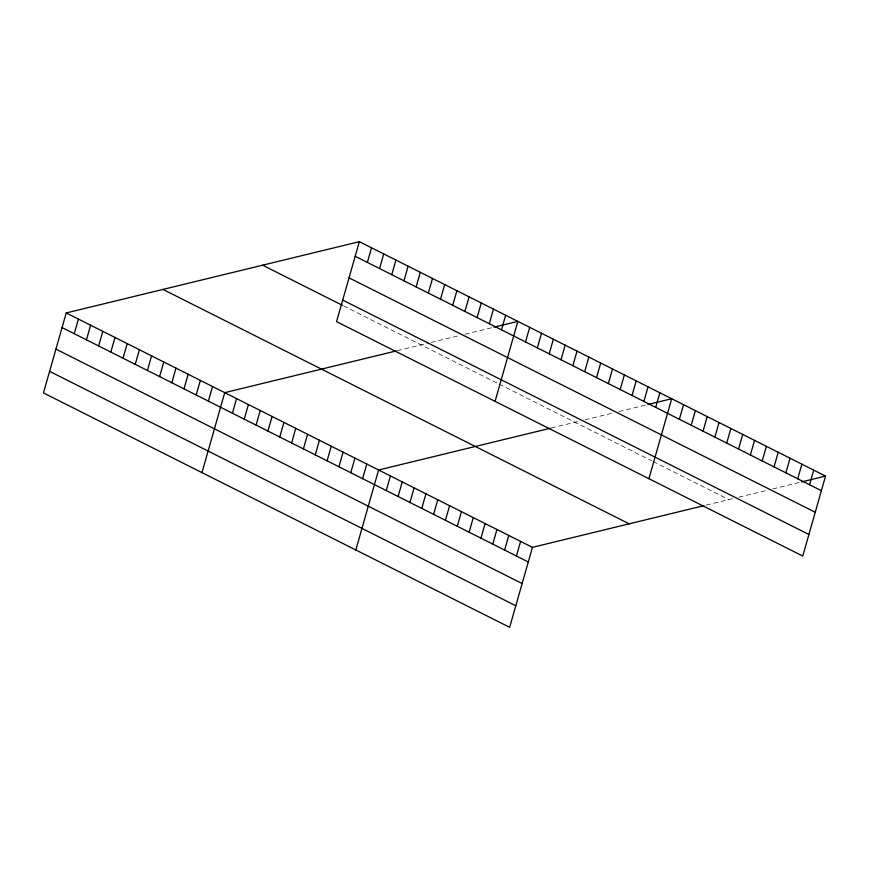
<?xml version="1.0" encoding="UTF-8"?>
<svg xmlns="http://www.w3.org/2000/svg" width="869" height="869" viewBox="0 0 869 869"><rect width="100%" height="100%" fill="white"/><g stroke="black" fill="none" stroke-linecap="round" stroke-linejoin="round"><path stroke-width="0.65" stroke-dasharray="4.34 3.26" d="M397.394 350.663L428.667 343.059M431.176 342.451L458.81 335.727M465.089 334.196L491.474 327.787M551.25 428.015L578.743 421.324M585.022 419.803L613.916 412.775M618.945 411.558L645.319 405.139M706.28 505.085L732.589 498.687M738.878 497.155L767.761 490.127M772.791 488.91L799.176 482.491M343.527 305.877L498.046 383.566M499.23 384.163L651.902 460.928M653.086 461.515L728.83 499.599"/><path stroke-width="1.3" d="M359.342 241.669L336.553 321.649L802.771 556.051L825.55 476.082L359.342 241.669L66.229 312.949L43.45 392.918L509.658 627.331L532.447 547.351L703.912 505.66M74.267 333.685L78.427 319.075M86.455 339.822L90.615 325.202M98.653 345.949L102.814 331.339M110.841 352.075L115.001 337.465M123.04 358.213L127.2 343.603M135.227 364.339L139.388 349.729M147.426 370.476L151.586 355.856M159.614 376.603L163.774 361.993M171.812 382.729L175.972 368.119M184 388.867L188.16 374.257M196.198 394.993L200.359 380.383M208.386 401.12L212.547 386.509M201.966 472.617L224.745 392.647L396.21 350.946M232.414 413.209L236.574 398.589M244.254 419.151L248.415 404.541M256.083 425.104L260.244 410.494M267.924 431.057L272.084 416.447M279.753 437.009L283.913 422.399M291.593 442.962L295.753 428.341M303.422 448.904L307.583 434.294M367.37 262.416L371.53 247.795M315.262 454.856L319.423 440.246M379.557 268.543L383.729 253.933M327.092 460.809L331.252 446.199M391.756 274.669L395.916 260.059M338.932 466.762L343.092 452.152M403.944 280.806L408.115 266.196M350.761 472.714L354.921 458.093M416.142 286.933L420.303 272.323M362.601 478.656L366.761 464.046M428.33 293.07L432.501 278.449M355.812 549.979L378.591 469.999L550.066 428.308M440.529 299.197L444.689 284.587M386.271 490.561L390.431 475.951M398.1 496.514L402.26 481.904M452.716 305.323L456.888 290.713M409.94 502.467L414.1 487.846M464.915 311.46L469.075 296.85M421.769 508.408L425.929 493.798M477.103 317.587L481.274 302.977M433.609 514.361L437.77 499.751M489.301 323.724L493.462 309.103M445.439 520.314L449.599 505.704M501.489 329.851L505.66 315.241M457.279 526.266L461.439 511.656M495.069 401.348L517.848 321.367L493.983 327.168M469.108 532.219L473.268 517.598M525.517 341.93L529.688 327.32M480.948 538.161L485.108 523.551M537.357 347.882L541.517 333.272M492.777 544.113L496.938 529.503M549.186 353.835L553.357 339.225M504.617 550.066L508.778 535.456M561.026 359.788L565.187 345.167M516.447 556.019L520.607 541.409M572.856 365.73L577.027 351.119M584.696 371.682L588.856 357.072M596.525 377.635L600.696 363.025M608.365 383.587L612.526 368.977M620.194 389.54L624.366 374.919M632.035 395.482L636.195 380.872M643.864 401.435L648.035 386.824M655.704 407.387L659.864 392.777M648.915 478.7L671.704 398.73L647.829 404.53M679.373 419.292L683.534 404.672M691.203 425.234L695.374 410.624M703.043 431.187L707.203 416.577M714.872 437.14L719.043 422.53M726.712 443.092L730.872 428.482M738.541 449.045L742.713 434.424M750.381 454.987L754.542 440.377M762.211 460.939L766.382 446.329M774.051 466.892L778.211 452.282M785.88 472.845L790.051 458.235M797.72 478.797L801.881 464.176M809.55 484.739L813.721 470.129M801.685 481.882L825.55 476.082M355.171 256.279L821.39 490.692M349.034 277.852L815.241 512.265M342.701 300.077L808.909 534.489M262.612 265.186L342.419 305.323M162.959 289.42L629.167 523.833M66.229 312.949L532.447 547.351M62.068 327.559L528.287 561.971M55.92 349.121L522.139 583.534M49.598 371.345L515.806 605.758"/></g></svg>
